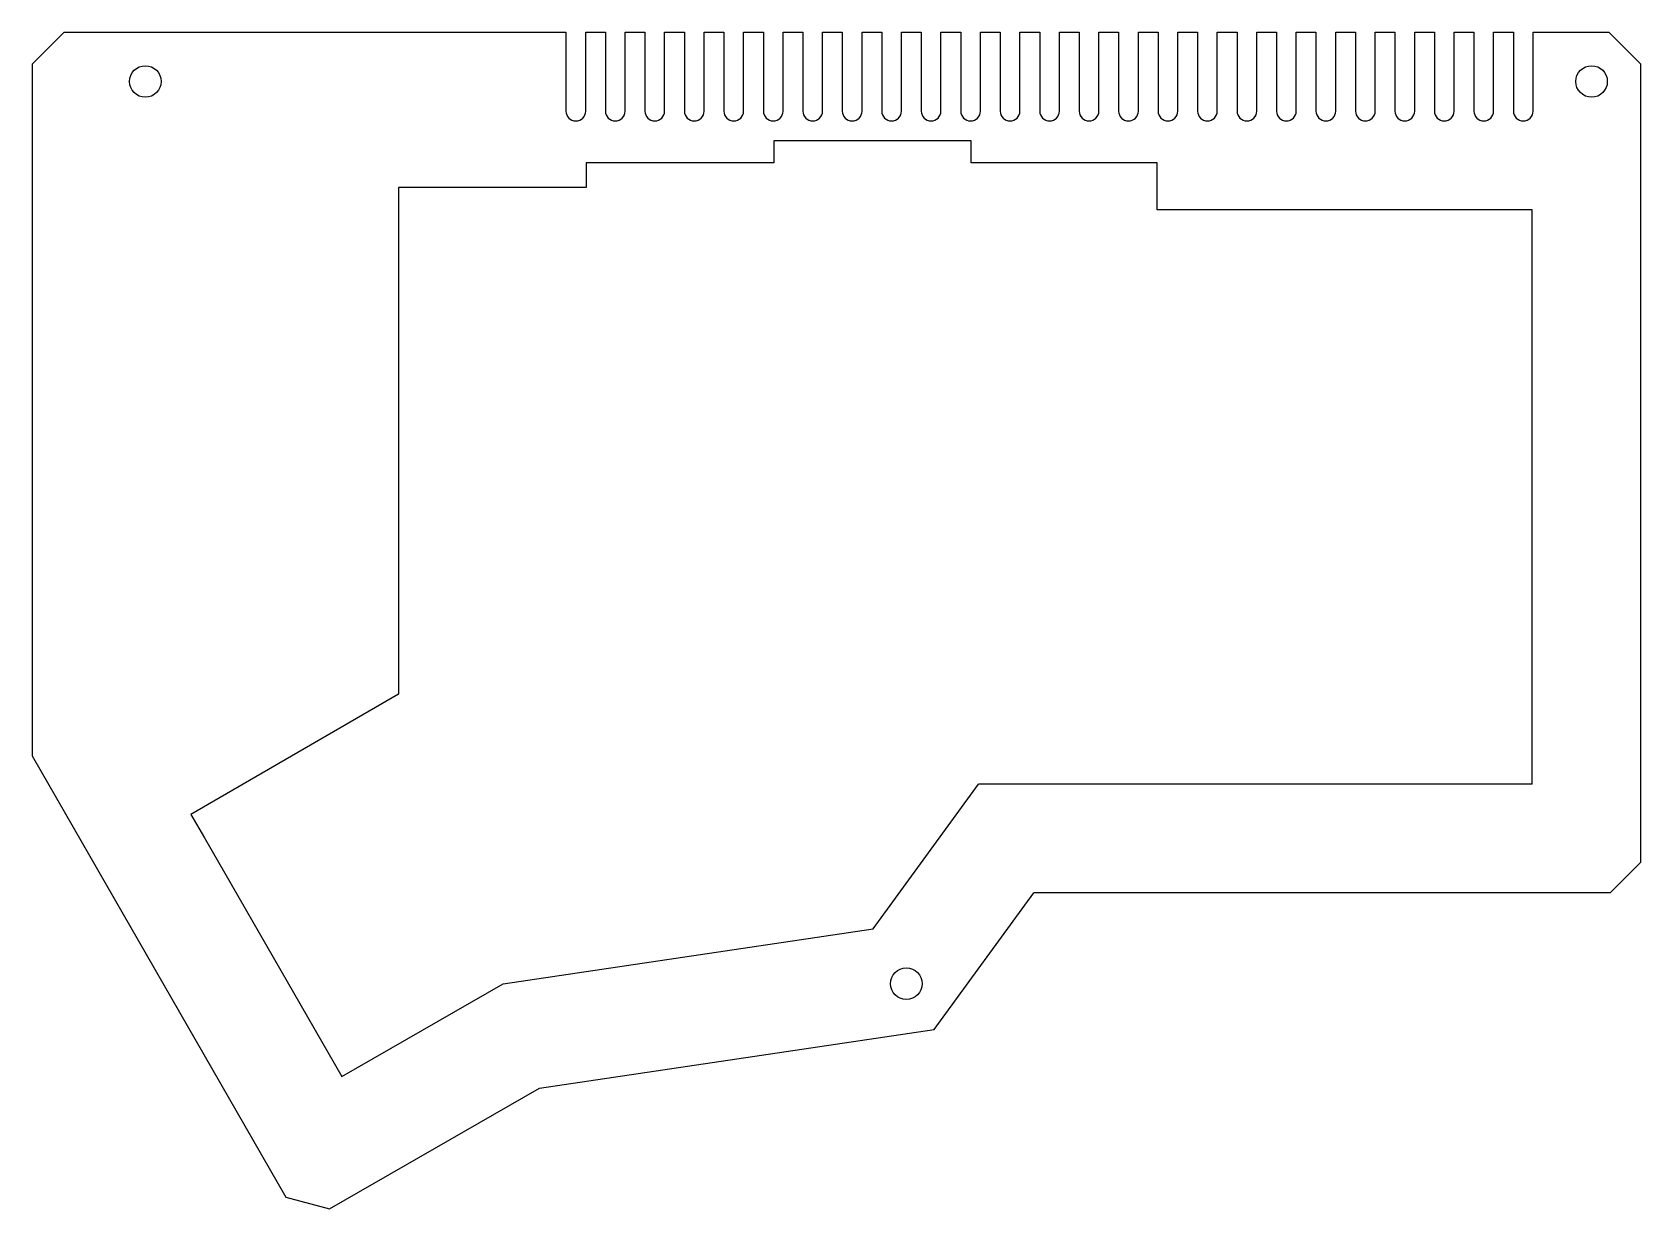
# Model space of a CAD drawing. Header units: millimetres. Extents: x -157 to 6, y -116 to 3.
import ezdxf

# ---------------------------------------------------------------- set-up
doc = ezdxf.new("R2010")
doc.units = ezdxf.units.MM

msp = doc.modelspace()

# ---------------------------------------------------------------- linework, layer by layer
at = {"color": 7, "linetype": 'Continuous', "lineweight": 25}
for p, q in [((-154.24, 3.32), (-157.48, 0.08)), ((-154.24, 3.32), (-103.39, 3.32)), ((-103.39, 3.32), (-103.39, -4.68)), ((-101.39, -4.68), (-101.39, 3.32)), ((-101.39, 3.32), (-99.39, 3.32)), ((-99.39, 3.32), (-99.39, -4.68)), ((-97.39, -4.68), (-97.39, 3.32)), ((-97.39, 3.32), (-95.39, 3.32)), ((-95.39, 3.32), (-95.39, -4.68)), ((-93.39, -4.68), (-93.39, 3.32)), ((-93.39, 3.32), (-91.39, 3.32)), ((-91.39, 3.32), (-91.39, -4.68)), ((-89.39, -4.68), (-89.39, 3.32)), ((-89.39, 3.32), (-87.39, 3.32)), ((-87.39, 3.32), (-87.39, -4.68)), ((-85.39, -4.68), (-85.39, 3.32)), ((-85.39, 3.32), (-83.39, 3.32)), ((-83.39, 3.32), (-83.39, -4.68)), ((-81.39, -4.68), (-81.39, 3.32)), ((-81.39, 3.32), (-79.39, 3.32)), ((-79.39, 3.32), (-79.39, -4.68)), ((-77.39, -4.68), (-77.39, 3.32)), ((-77.39, 3.32), (-75.39, 3.32)), ((-75.39, 3.32), (-75.39, -4.68)), ((-73.39, -4.68), (-73.39, 3.32)), ((-73.39, 3.32), (-71.39, 3.32)), ((-71.39, 3.32), (-71.39, -4.68)), ((-69.39, -4.68), (-69.39, 3.32)), ((-69.39, 3.32), (-67.39, 3.32)), ((-67.39, 3.32), (-67.39, -4.68)), ((-65.39, -4.68), (-65.39, 3.32)), ((-65.39, 3.32), (-63.39, 3.32)), ((-63.39, 3.32), (-63.39, -4.68)), ((-61.39, -4.68), (-61.39, 3.32)), ((-61.39, 3.32), (-59.39, 3.32)), ((-59.39, 3.32), (-59.39, -4.68)), ((-57.39, -4.68), (-57.39, 3.32)), ((-57.39, 3.32), (-55.39, 3.32)), ((-55.39, 3.32), (-55.39, -4.68)), ((-53.39, -4.68), (-53.39, 3.32)), ((-53.39, 3.32), (-51.39, 3.32)), ((-51.39, 3.32), (-51.39, -4.68)), ((-49.39, -4.68), (-49.39, 3.32)), ((-49.39, 3.32), (-47.39, 3.32)), ((-47.39, 3.32), (-47.39, -4.68)), ((-45.39, -4.68), (-45.39, 3.32)), ((-45.39, 3.32), (-43.39, 3.32)), ((-43.39, 3.32), (-43.39, -4.68)), ((-41.39, -4.68), (-41.39, 3.32)), ((-41.39, 3.32), (-39.39, 3.32)), ((-39.39, 3.32), (-39.39, -4.68)), ((-37.39, -4.68), (-37.39, 3.32)), ((-37.39, 3.32), (-35.39, 3.32)), ((-35.39, 3.32), (-35.39, -4.68)), ((-33.39, -4.68), (-33.39, 3.32)), ((-33.39, 3.32), (-31.39, 3.32)), ((-31.39, 3.32), (-31.39, -4.68)), ((-29.39, -4.68), (-29.39, 3.32)), ((-29.39, 3.32), (-27.39, 3.32)), ((-27.39, 3.32), (-27.39, -4.68)), ((-25.39, -4.68), (-25.39, 3.32)), ((-25.39, 3.32), (-23.39, 3.32)), ((-23.39, 3.32), (-23.39, -4.68)), ((-21.39, -4.68), (-21.39, 3.32)), ((-21.39, 3.32), (-19.39, 3.32)), ((-19.39, 3.32), (-19.39, -4.68)), ((-17.39, -4.68), (-17.39, 3.32)), ((-17.39, 3.32), (-15.39, 3.32)), ((-15.39, 3.32), (-15.39, -4.68)), ((-13.39, -4.68), (-13.39, 3.32)), ((-13.39, 3.32), (-11.39, 3.32)), ((-11.39, 3.32), (-11.39, -4.68)), ((-9.39, -4.68), (-9.39, 3.32)), ((-9.39, 3.32), (-7.39, 3.32)), ((-7.39, 3.32), (-7.39, -4.68)), ((-5.39, -4.68), (-5.39, 3.32)), ((-5.39, 3.32), (2.28, 3.32)), ((5.53, 0.07), (2.28, 3.32)), ((-157.48, 0.08), (-157.48, -70.04)), ((5.53, -80.83), (5.53, 0.07)), ((-62.34, -7.68), (-82.34, -7.68)), ((-82.34, -7.68), (-82.34, -9.93)), ((-62.34, -9.93), (-62.34, -7.68)), ((-82.34, -9.93), (-101.35, -9.93)), ((-101.35, -9.93), (-101.35, -12.43)), ((-43.48, -9.93), (-62.34, -9.93)), ((-43.48, -14.68), (-43.48, -9.93)), ((-101.35, -12.43), (-120.35, -12.43)), ((-120.35, -12.43), (-120.35, -63.8)), ((-5.47, -14.68), (-43.48, -14.68)), ((-5.47, -72.93), (-5.47, -14.68)), ((-120.35, -63.8), (-141.41, -75.98)), ((-157.48, -70.04), (-131.78, -114.77)), ((-72.26, -87.57), (-61.58, -72.93)), ((-5.47, -72.93), (-61.58, -72.93)), ((-141.41, -75.98), (-140.02, -78.34)), ((-140.02, -78.34), (-126.11, -102.56)), ((5.53, -80.83), (2.42, -83.93)), ((-66.09, -97.78), (-55.99, -83.93)), ((2.42, -83.93), (-55.99, -83.93)), ((-109.76, -93.15), (-72.26, -87.57)), ((-126.11, -102.56), (-109.76, -93.15)), ((-106.08, -103.72), (-66.09, -97.78)), ((-127.36, -115.96), (-106.08, -103.72)), ((-131.78, -114.77), (-127.36, -115.96))]:
    msp.add_line(p, q, dxfattribs=at)
for centre in [(-146.02, -1.68), (0.53, -1.68), (-68.9, -93.14)]:
    msp.add_circle(centre, 1.6, dxfattribs=at)
for centre in [(-102.39, -4.68), (-98.39, -4.68), (-94.39, -4.68), (-90.39, -4.68), (-86.39, -4.68), (-82.39, -4.68), (-78.39, -4.68), (-74.39, -4.68), (-70.39, -4.68), (-66.39, -4.68), (-62.39, -4.68), (-58.39, -4.68), (-54.39, -4.68), (-50.39, -4.68), (-46.39, -4.68), (-42.39, -4.68), (-38.39, -4.68), (-34.39, -4.68), (-30.39, -4.68), (-26.39, -4.68), (-22.39, -4.68), (-18.39, -4.68), (-14.39, -4.68), (-10.39, -4.68), (-6.39, -4.68)]:
    msp.add_arc(centre, 1, 180, 0, dxfattribs=at)

doc.saveas('drawing.dxf')
